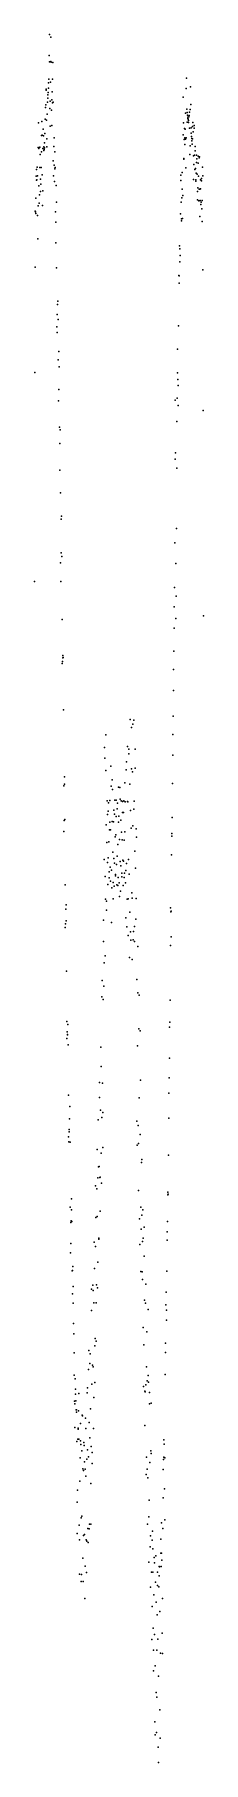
# Model space of a CAD drawing. Header units: metres. Extents: x 0 to 360, y -1958 to 1717.
import ezdxf

# ---------------------------------------------------------------- set-up
doc = ezdxf.new("R2010")
doc.units = ezdxf.units.M

msp = doc.modelspace()

# ---------------------------------------------------------------- linework, layer by layer
for p in [(31.5, 1716.9), (35, 1711.2), (31, 1672.2), (32, 1659.2), (34.5, 1659.9), (35.5, 1658.1), (39, 1657.3), (30.5, 1622.2), (38.5, 1621.7), (323.5, 1623.8), (24.5, 1600.6), (25, 1598.8), (28, 1581.3), (28.5, 1588.8), (29, 1593.8), (29.5, 1602.6), (30, 1614.5), (34, 1615.7), (37.5, 1594.9), (316.5, 1583.6), (323, 1602.4), (332, 1605.7), (23, 1562), (23.5, 1561.8), (24, 1567.1), (27, 1547.8), (27.5, 1572.9), (32.5, 1559.4), (33.5, 1575.1), (36, 1556.4), (37, 1578.4), (38, 1571.8), (39.5, 1573.2), (321, 1549.6), (324, 1557.9), (325, 1551.4), (325.5, 1545.7), (329, 1545), (329.5, 1551.7), (331.5, 1557.5), (332.5, 1568.3), (8.5, 1529.2), (15.5, 1531.8), (18.5, 1515.5), (22, 1506.7), (22.5, 1536.7), (25.5, 1535.1), (33, 1521.9), (36.5, 1523.4), (317, 1529.2), (319, 1517), (320.5, 1515.7), (324.5, 1530.4), (326, 1538.1), (326.5, 1541.1), (327, 1537.1), (327.5, 1529.8), (328, 1533.9), (328.5, 1542.1), (330, 1517.5), (333, 1518.7), (333.5, 1506.9), (336.5, 1521.4), (337, 1529.8), (337.5, 1510.1), (339.5, 1517.5), (340, 1523.7), (8, 1476.4), (9, 1474.5), (11.5, 1477.2), (15, 1502.2), (16, 1502.6), (18, 1474.7), (19, 1501.7), (19.5, 1478), (20, 1470.4), (20.5, 1472.2), (21, 1475.8), (21.5, 1486.8), (26, 1478), (26.5, 1494.9), (41, 1478.9), (41.5, 1497.3), (316, 1503.5), (318.5, 1493.4), (319.5, 1497.1), (320, 1483.1), (321.5, 1494.5), (322.5, 1497), (331, 1480), (334, 1500.2), (334.5, 1496), (335, 1490.7), (335.5, 1483.9), (336, 1495), (342, 1479), (5.5, 1435), (11, 1434.3), (12, 1461.7), (14, 1434.4), (14.5, 1467.7), (40, 1448.6), (42, 1439.3), (43.5, 1467.6), (44, 1434.1), (317.5, 1452), (318, 1453.3), (322, 1433.8), (330.5, 1461.9), (338, 1458.8), (339, 1440.6), (340.5, 1460.6), (341.5, 1469.4), (344.5, 1445), (345, 1460.3), (345.5, 1452.5), (348, 1443.2), (348.5, 1458.6), (350.5, 1454.6), (351, 1456.7), (357.5, 1435.2), (3.5, 1415.5), (4, 1429.6), (4.5, 1407.5), (5, 1407.7), (6, 1416.2), (12.5, 1409.3), (13.5, 1398.9), (16.5, 1418.6), (40.5, 1416.5), (42.5, 1404.3), (43, 1431.3), (311, 1418.2), (311.5, 1406.2), (314, 1423.3), (338.5, 1408.6), (341, 1430.1), (342.5, 1431.7), (343, 1404.9), (343.5, 1407.7), (344, 1422.2), (346, 1420.2), (349, 1415.7), (353, 1407.6), (355, 1410.8), (355.5, 1405.8), (358, 1416.1), (3, 1368.6), (9.5, 1395.2), (10.5, 1376.1), (13, 1382.8), (17.5, 1384.6), (46, 1396.1), (46.5, 1360.3), (312, 1360.6), (313.5, 1369.4), (314.5, 1387.9), (315.5, 1374.5), (346.5, 1383.4), (347, 1365.5), (347.5, 1391.1), (349.5, 1363.5), (350, 1388.1), (351.5, 1388), (352.5, 1363.8), (353.5, 1388.6), (354.5, 1360.6), (357, 1363.9), (1.5, 1341.2), (2, 1339.9), (2.5, 1336.6), (6.5, 1331.9), (7.5, 1352.8), (10, 1358.5), (17, 1353.3), (44.5, 1340.1), (310.5, 1335.7), (312.5, 1324.7), (315, 1325.5), (352, 1330), (354, 1355.6), (356, 1346), (45.5, 1318.2), (313, 1320.9), (356.5, 1319.3), (7, 1282.8), (45, 1273.9), (308.5, 1267.6), (309, 1261.5), (1, 1222.1), (47, 1220.5), (309.5, 1233.8), (310, 1247), (358.5, 1216.5), (307, 1204.2), (307.5, 1188.5), (308, 1203.6), (49, 1142.6), (49.5, 1150.2), (48.5, 1121.2), (50, 1111.2), (47.5, 1095.5), (48, 1083.3), (306.5, 1097.3), (52, 1042.6), (304.5, 1047.6), (0.5, 998.5), (50.5, 1024.8), (52.5, 1010.3), (304, 997.3), (51.5, 962.1), (305, 983.4), (306, 970.3), (51, 937.9), (299.5, 939.3), (303.5, 943.8), (305.5, 927.7), (303, 894), (359, 917.7), (53, 881.7), (54, 847), (54.5, 876.3), (299, 814.1), (300, 827.3), (53.5, 790.5), (302.5, 794.9), (55, 742), (57, 686.2), (57.5, 692.5), (302, 666.3), (298.5, 636.2), (55.5, 593.6), (56.5, 614.6), (58, 606.9), (300.5, 592.3), (0, 553.7), (56, 553.4), (298, 540.7), (301.5, 522.2), (297.5, 499.6), (359.5, 480.6), (58.5, 472.7), (297, 454.7), (301, 475), (296.5, 405.8), (59, 379.5), (59.5, 383.7), (60, 391.5), (60.5, 396.4), (61, 392.1), (296, 366.3), (295.5, 322.2), (61.5, 281), (203.5, 260.3), (211.5, 258.9), (295, 267.3), (152, 227.8), (206, 243.5), (209, 250.2), (294.5, 228.5), (149, 200.4), (198, 202.6), (200.5, 197.1), (201, 187.3), (214, 197.5), (294, 184.7), (149.5, 177.9), (151.5, 151.6), (162.5, 161.1), (195, 153.3), (195.5, 169.9), (206.5, 155.7), (208.5, 148.7), (214.5, 156.6), (62, 119.5), (63.5, 122.5), (64, 138), (163, 118.6), (165.5, 132.3), (166, 111.5), (179, 116.6), (181.5, 115.8), (192.5, 125.6), (203, 122.4), (293.5, 124.2), (154.5, 87.4), (157.5, 83.3), (160, 87.7), (171, 88.6), (173.5, 88.8), (176.5, 82.4), (182, 90.8), (184.5, 87.5), (187, 85.8), (190, 87.1), (193, 84.9), (197.5, 86.1), (198.5, 85.3), (212, 86.4), (63, 45.3), (64.5, 47.8), (155, 57.9), (157, 65.6), (160.5, 41.6), (165, 43), (168, 42.7), (168.5, 67.7), (170.5, 58.8), (174, 54), (176, 70.2), (178.5, 41.6), (179.5, 54.6), (184, 46.3), (187.5, 62.8), (189.5, 62.7), (204, 66.5), (211, 69.9), (293, 52.2), (62.5, 22.3), (152.5, 36.5), (159.5, 25.6), (162, 25.6), (171.5, 10.4), (173, 15.2), (181, 4.8), (185, 20.8), (186.5, 4.7), (190.5, 3.9), (192, 21.7), (205.5, 29.5), (209.5, 34.4), (216.5, 27.8), (217, 9.7), (292, 17.8), (292.5, 12.1), (154, -1.1), (156.5, -33.9), (158, -0.2), (166.5, -21.9), (169, -35.4), (175.5, -30.2), (177, -5.7), (213.5, -19.4), (291.5, -27.5), (148.5, -37.2), (155.5, -43.8), (159, -63.5), (161, -53.6), (163.5, -60.4), (170, -45.3), (172, -72.1), (172.5, -69.6), (174.5, -48.1), (182.5, -41.5), (183.5, -50.6), (185.5, -66.2), (188, -38.9), (189, -40.7), (191.5, -66.5), (194.5, -61.2), (196, -45.7), (200, -37.2), (201.5, -68.7), (215, -55.6), (65, -91.4), (150, -73.9), (156, -90.6), (158.5, -76.4), (161.5, -83.7), (164.5, -97.4), (167.5, -86.4), (169.5, -94), (175, -91.6), (177.5, -92.6), (178, -76), (180, -87.1), (183, -104.6), (186, -74.1), (188.5, -92.6), (191, -76), (193.5, -87.3), (207, -108.7), (66.5, -143.3), (67, -133.6), (151, -121.5), (153, -145.5), (153.5, -126.4), (167, -121.2), (180.5, -116.4), (197, -121.6), (199, -121.4), (208, -119.5), (216, -120.5), (289.5, -140.4), (65.5, -182.3), (66, -174.5), (67.5, -167.9), (146.5, -166.2), (164, -171.1), (194, -161.7), (196.5, -180.5), (202.5, -149.6), (212.5, -179.8), (215.5, -164.4), (290, -148.5), (291, -147.1), (147, -211.9), (199.5, -198.9), (204.5, -191.2), (205, -209.1), (210, -208.6), (210.5, -190.6), (213, -211.8), (290.5, -201.7), (150.5, -242), (202, -245.6), (207.5, -249.9), (219.5, -222.6), (289, -220.6), (68, -275.2), (148, -257.3), (217.5, -292.5), (143.5, -329.2), (144, -295), (147.5, -306.6), (220, -321.3), (222.5, -326), (146, -335.5), (288.5, -336.9), (68.5, -381.7), (71, -388.2), (222, -397.9), (225, -402), (287.5, -394.1), (288, -383.1), (69, -418.4), (69.5, -404.3), (70, -410.3), (70.5, -409.6), (71.5, -431.6), (141, -436.9), (219, -433.4), (287, -459.7), (138, -511.8), (141.5, -478), (144.5, -513.1), (225.5, -506.5), (286.5, -501.5), (72, -538.4), (138.5, -543.4), (223, -544.2), (286, -534.3), (75, -562.8), (140.5, -570.4), (143, -585.8), (145.5, -575.5), (285.5, -587.7), (73.5, -611.3), (74, -616.8), (74.5, -588.7), (135.5, -590.8), (218, -593.8), (220.5, -602.9), (224.5, -622.5), (72.5, -627.5), (73, -637.9), (75.5, -638.4), (133, -654.1), (145, -650), (218.5, -644.9), (221.5, -641.5), (136, -691), (137.5, -690.5), (142, -662.3), (227.5, -681.8), (228, -675.4), (285, -666), (130, -731.1), (135, -714.2), (139, -713.9), (140, -713.2), (142.5, -725.7), (79, -758.8), (132.5, -737.6), (221, -741.2), (283.5, -745.2), (284, -750.8), (284.5, -748.9), (76, -776.5), (78, -805.7), (78.5, -782.6), (79.5, -807), (130.5, -799.1), (133.5, -796.4), (139.5, -785.1), (223.5, -801.7), (226, -776.9), (228.5, -793.5), (230.5, -782.6), (283, -807), (77.5, -809.7), (136.5, -844.9), (137, -842.5), (227, -823.3), (231, -842.7), (233.5, -819.4), (282.5, -829.2), (76.5, -873.9), (77, -853.9), (127, -851.6), (129.5, -860.7), (224, -855.9), (230, -849.9), (233, -881.1), (282, -847.3), (80, -912.5), (81, -911.8), (81.5, -903.2), (127.5, -907), (134.5, -893.5), (226.5, -913.5), (229, -914.6), (281.5, -913), (82, -945.3), (121.5, -951.3), (124, -942.5), (124.5, -953.8), (132, -942.1), (134, -948.3), (229.5, -930.6), (236.5, -940.6), (80.5, -960.8), (82.5, -980.8), (126.5, -980.3), (131, -980.4), (234, -974.3), (236, -980.8), (279.5, -984.8), (280, -957.7), (83, -1024.1), (121, -996.4), (242, -994.3), (280.5, -1017.4), (281, -996), (83.5, -1045.9), (129, -1056), (131.5, -1061.7), (231.5, -1032.9), (239, -1042.1), (84, -1086.8), (115.5, -1081.5), (118.5, -1088.8), (128, -1071.6), (232.5, -1069.9), (278.5, -1085.7), (279, -1066.3), (84.5, -1134.3), (115, -1121.7), (118, -1109), (123.5, -1113.1), (125, -1116.5), (238.5, -1116.5), (241.5, -1134.5), (278, -1132.5), (86.5, -1141.9), (87, -1163.7), (87.5, -1174.7), (94, -1173.1), (112, -1171.8), (112.5, -1161.2), (122, -1153.4), (128.5, -1150), (232, -1158.1), (234.5, -1167.8), (235.5, -1169.3), (237, -1154.5), (239.5, -1146.1), (242.5, -1149.3), (245, -1170.9), (85, -1189.6), (86, -1195.2), (88, -1188.9), (88.5, -1207.7), (89, -1208), (93.5, -1210.1), (119, -1205.5), (126, -1181.8), (244.5, -1195), (248, -1193.3), (85.5, -1245.5), (89.5, -1213.1), (92.5, -1246.5), (93, -1248.9), (98, -1237.2), (101.5, -1219.2), (102, -1220.4), (108.5, -1225.8), (109, -1247.5), (116, -1234.5), (125.5, -1247.4), (235, -1241.2), (90, -1275.5), (92, -1270.4), (94.5, -1270.4), (97.5, -1273.9), (98.5, -1281.2), (105, -1277.3), (105.5, -1283.6), (117.5, -1267.1), (120.5, -1285.9), (275.5, -1271.6), (276, -1280.8), (97, -1310.1), (101, -1294.9), (106, -1318.2), (111.5, -1312.9), (113, -1293.1), (114.5, -1307.5), (122.5, -1321.7), (123, -1298.4), (238, -1308.2), (245.5, -1319.9), (247.5, -1294.9), (248.5, -1300.5), (274.5, -1313.2), (275, -1308.5), (277.5, -1309.6), (96.5, -1359.4), (102.5, -1333.6), (104.5, -1336.7), (108, -1334.3), (109.5, -1349), (237.5, -1345.2), (240, -1334.2), (241, -1352.6), (274, -1334.7), (91.5, -1378.9), (119.5, -1364.3), (273.5, -1394.8), (276.5, -1375.8), (90.5, -1404), (244, -1400.1), (95, -1452.9), (99, -1437.5), (100.5, -1434.3), (113.5, -1460.2), (116.5, -1460.7), (117, -1450.8), (120, -1450.7), (240.5, -1450.9), (243, -1435.7), (251, -1466.1), (270.5, -1448.2), (273, -1459.9), (277, -1441.4), (91, -1471), (96, -1484.4), (104, -1474.9), (106.5, -1473), (110, -1484.2), (111, -1487.4), (114, -1490.1), (246, -1499.1), (247, -1475.9), (250.5, -1485.3), (251.5, -1503.2), (269, -1482.7), (103, -1523.2), (107.5, -1540), (243.5, -1531.5), (254.5, -1522.1), (255, -1533.4), (258, -1518.5), (265, -1540.8), (266, -1542), (268.5, -1512.3), (269.5, -1540.8), (270, -1512.3), (271, -1527.3), (95.5, -1557.2), (99.5, -1572.7), (100, -1557.9), (103.5, -1573.2), (110.5, -1553.8), (249, -1553.1), (252, -1552.8), (257.5, -1574), (262, -1552.9), (265.5, -1561), (107, -1609.1), (246.5, -1584.8), (254, -1601.4), (261.5, -1581.5), (264.5, -1584.2), (272.5, -1608.9), (250, -1626.3), (258.5, -1617), (261, -1643.5), (266.5, -1636.7), (252.5, -1671.8), (255.5, -1685.5), (271.5, -1682.9), (249.5, -1696), (253.5, -1719.1), (260.5, -1718.6), (262.5, -1695.3), (268, -1725.3), (272, -1725.9), (253, -1762.8), (257, -1752.2), (264, -1774), (259, -1808.8), (260, -1819.1), (256, -1871.1), (267, -1845.7), (256.5, -1899), (259.5, -1893.7), (267.5, -1905.8), (263, -1925), (263.5, -1957.7)]:
    msp.add_point(p)

doc.saveas('drawing.dxf')
